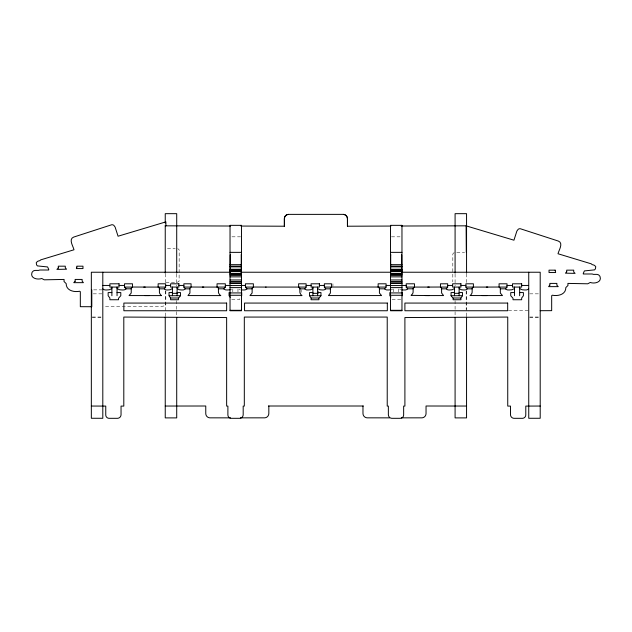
<?xml version="1.0" encoding="UTF-8"?>
<svg xmlns="http://www.w3.org/2000/svg" width="632" height="632" viewBox="0 0 632 632"><rect width="100%" height="100%" fill="white"/><g stroke="black" fill="none" stroke-linecap="round" stroke-linejoin="round"><path stroke-width="0.47" stroke-dasharray="3.16 2.37" d="M165.837 290.925L165.805 305.596L159.935 306.725L103.79 306.725M454.195 252.523L452.82 253.985L452.804 281.888M231.352 289.377L231.841 289.148M392.614 289.148L391.595 289.59M231.944 236.826L240.547 236.826M391.453 236.826L400.056 236.826M167.433 248.368L175.238 248.368M456.762 252.334L464.567 252.334M93.631 289.867L101.886 289.867M93.252 293.841L101.847 293.841M529.695 293.841L539.246 293.841M231.754 299.742L239.449 299.742L239.449 298.249M400.751 299.742L392.093 299.742L392.093 298.249M508.468 310.699L528.21 310.699M92.296 317.019L101.847 317.019M529.695 317.019L539.246 317.019M92.296 317.501L101.847 317.501M529.695 317.501L539.246 317.501M165.853 282.243L177.284 282.22L178.769 281.548A3.429 3.429 0 0 0 179.109 281.019L179.18 250.011L177.805 248.55M400.728 289.59L399.701 289.148M239.947 289.59L238.928 289.148M466.163 291.202L466.179 301.369M466.179 302.278L466.195 309.562M466.558 273.814L466.558 283.207M466.558 290.823L466.558 316.442M455.087 274.067L455.087 285.901M455.087 300.65L455.087 316.427M398.737 288.998L398.737 291.881M393.578 288.998L393.578 291.881M332.93 283.8L332.93 286.264M318.647 290.918L318.647 295.721M301.156 289.812L301.14 292.024A4.661 4.661 0 0 0 301.132 292.308M237.964 288.998L237.964 291.881M232.805 288.998L232.805 291.881M176.715 274.067L176.715 285.901M176.715 300.65L176.715 316.427M165.244 273.814L165.244 283.207M165.244 290.823L165.244 316.442"/><path stroke-width="0.95" d="M165.884 225.806L165.884 221.879L118.058 236.226L115.127 227.101L113.831 225.347A3.026 3.026 0 0 0 111.722 224.747L73.715 237.071C68.161 239.078 73.375 246.583 73.984 249.782L40.653 259.886L39.887 260.645A3.452 3.452 0 0 1 38.994 260.834L37.446 261.403L36.237 262.754L36.632 264.958L37.43 265.906L47.605 266.949L48.719 269.382L48.711 270.014L39.871 270.014C37.881 271.278 33.844 268.971 32.082 272.289C29.672 278.238 37.414 280.095 41.744 278.499L44.256 279.818L64.093 279.431L64.029 281.517L66.163 283.594C66.06 290.594 74.078 292.426 79.624 291.249L80.327 291.684L80.327 306.686L91.798 306.725L91.798 289.867M390.702 255.123L390.679 273.174M528.613 288.848L528.636 288.808A6.47 6.47 0 0 1 528.305 289.266L526.748 289.898A55.379 55.379 0 0 1 524.955 289.985L522.158 289.764L519.654 288.548M158.134 287.078L158.134 283.8L165.647 283.8L165.647 287.078L164.288 288.832A6.494 6.494 0 0 0 164.557 289.235L165.924 289.898A45.749 45.749 0 0 0 167.551 289.985L170.119 289.78L172.418 288.548M298.612 287.078L298.612 283.8L306.125 283.8L306.125 287.078L304.766 288.832A6.494 6.494 0 0 0 305.027 289.235L306.402 289.898A45.749 45.749 0 0 0 308.021 289.985L310.589 289.78L312.895 288.548M440.457 287.031L440.457 283.8L447.677 283.8L447.677 287.078L446.318 288.832A6.494 6.494 0 0 0 446.579 289.235L447.954 289.898A45.749 45.749 0 0 0 449.573 289.985L452.149 289.78L454.448 288.548M177.094 292.569L180.491 292.569L180.491 295.721L178.437 298.249L178.437 299.742L170.593 299.742L170.593 298.004L169.02 295.721L169.02 292.569L172.418 292.569M317.564 292.569L320.961 292.569L320.961 295.721L318.915 298.249L318.915 299.742L311.07 299.742L311.07 298.004L309.498 295.721L309.498 292.569L312.895 292.569M217.045 287.078L217.045 283.8L225.332 283.8L225.332 287.078L223.831 288.832A6.462 6.462 0 0 0 224.123 289.235L225.64 289.898A55.663 55.663 0 0 0 227.425 289.985L230.261 289.78M378.141 287.031L378.141 283.8L386.105 283.8L386.105 287.078L384.612 288.832A6.462 6.462 0 0 0 384.904 289.235L386.413 289.898A55.663 55.663 0 0 0 388.206 289.985L391.042 289.78M507.022 287.078L499.114 287.078L499.051 283.8L507.022 283.8L507.022 287.078L505.521 288.832A6.462 6.462 0 0 0 505.813 289.235L507.33 289.898A55.663 55.663 0 0 0 509.116 289.985L511.952 289.78L514.495 288.548M111.888 288.548L109.383 289.764L106.587 289.985A55.379 55.379 0 0 1 104.794 289.898L103.237 289.266A6.47 6.47 0 0 1 102.929 288.848L102.929 288.848M473.25 287.078L472.633 287.615A4.464 4.464 0 0 0 472.183 288.208L472.128 292.237A4.938 4.938 0 0 1 471.82 293.422L470.959 294.757A5.514 5.514 0 0 1 470.406 295.255L469.995 295.539L486.743 295.579M414.323 287.078L413.652 287.615A4.519 4.519 0 0 0 413.154 288.208L413.091 292.237A4.558 4.558 0 0 1 412.751 293.422L411.803 294.757A5.72 5.72 0 0 1 411.029 295.365L429.215 295.579M446.216 288.808L444.004 288.84A100.709 100.709 0 0 1 441.626 288.808M164.186 288.808L161.816 288.84A103.45 103.45 0 0 1 159.382 288.808M304.663 288.808L302.286 288.84A103.45 103.45 0 0 1 299.86 288.808M384.493 288.808L379.437 288.808M505.41 288.808L500.347 288.808M223.633 288.808L218.419 288.808M131.195 288.808L126.131 288.808M252.105 288.808L247.049 288.808M413.123 288.808L407.822 288.808M284.329 226.217L284.329 218.751A4.377 4.377 0 0 1 288.358 214.382L343.445 214.374A4.377 4.377 0 0 1 347.474 218.751L347.474 226.217M390.916 226.058L347.403 226.217L347.403 218.672A4.29 4.29 0 0 0 343.445 214.382M401.241 226.019L466.558 225.829M427.801 287.078L440.33 287.031L441.002 287.576A8.255 8.255 0 0 1 441.586 288.208L441.61 292.024A4.661 4.661 0 0 0 441.673 293.13L443.569 295.563L425.233 295.579M486.34 287.078L498.909 287.031L499.659 287.576A8.619 8.619 0 0 1 500.299 288.208L500.331 292.024A4.234 4.234 0 0 0 500.394 293.13L502.495 295.563L482.256 295.579M540.202 310.699L551.673 310.66L551.673 295.65L552.376 295.215C557.922 296.392 565.94 294.559 565.837 287.568L567.971 285.49L567.907 283.405L587.744 283.792L590.256 282.472C594.586 284.06 602.328 282.212 599.918 276.255C598.156 272.937 594.12 275.252 592.129 273.988L583.289 273.988L583.281 273.356L584.395 270.915L594.57 269.872L595.368 268.924L595.763 266.728L594.554 265.377L593.006 264.8A3.452 3.452 0 0 1 592.113 264.618L591.347 263.86L558.017 253.756C558.625 250.556 563.839 243.051 558.285 241.045L520.278 228.721A3.026 3.026 0 0 0 518.169 229.313L516.873 231.075L513.942 240.2L466.116 225.853L466.305 252.334M165.244 225.829L230.562 226.019M230.032 252.358L241.503 252.358M390.497 252.358L401.968 252.358M230.032 264.666L241.503 264.666M390.497 264.666L401.968 264.666M230.032 266.167L241.503 266.167M390.497 266.167L401.968 266.167M230.032 266.862L241.503 266.862M390.497 266.862L401.968 266.862M230.032 269.256L241.503 269.256M390.497 269.256L401.968 269.256M230.032 270.054L241.503 270.054M390.497 270.054L401.968 270.054M230.032 270.938L241.503 270.938M390.497 270.938L401.968 270.938M230.032 271.562L241.503 271.562M390.497 271.562L401.968 271.562M230.032 272.234L91.34 272.234L91.34 418.266L102.803 418.281L102.803 272.234M241.045 272.234L390.497 272.234M401.51 272.234L540.202 272.234L540.202 418.266L528.739 418.281L528.739 272.234M230.032 273.387L241.503 273.387M390.497 273.387L401.968 273.387M230.032 274.051L241.503 274.051M390.497 274.051L401.968 274.051M230.032 274.359L241.503 274.359M390.497 274.359L401.968 274.359M230.032 275.402L241.503 275.402M390.497 275.402L401.968 275.402M230.032 276.856L241.503 276.856M390.497 276.856L401.968 276.856M230.032 279.968L241.503 279.968M390.497 279.968L401.968 279.968M230.032 281.524L241.503 281.524M390.497 281.524L401.968 281.524M230.032 282.82L241.503 282.82M390.497 282.82L401.968 282.82M230.032 283.452L241.503 283.452M390.497 283.452L401.968 283.452M102.905 285.443L109.873 285.443M119.061 285.443L124.52 285.443M165.647 285.443L170.593 285.443M178.919 285.443L183.865 285.443M225.332 285.443L230.791 285.443M240.887 285.443L245.437 285.443M306.125 285.443L311.07 285.443M319.389 285.443L324.342 285.443M386.105 285.443L390.655 285.443M401.66 285.443L406.21 285.443M447.677 285.443L452.623 285.443M460.949 285.443L465.895 285.443M507.022 285.443L512.481 285.443M521.669 285.443L528.636 285.443M230.032 285.561L241.503 285.561M390.497 285.561L401.968 285.561M132.491 287.031L132.491 283.8L124.52 283.8L124.52 287.078L132.428 287.078M143.78 287.078L165.647 287.078M183.865 287.078L191.038 287.078L191.085 283.8L183.865 283.8L183.865 287.078L185.231 288.8A6.494 6.494 0 0 1 184.963 289.235L183.588 289.898A45.749 45.749 0 0 1 181.969 289.985L179.393 289.78L177.094 288.548M202.327 287.078L225.332 287.078M245.437 287.078L253.345 287.078L253.4 283.8L245.437 283.8L245.437 287.078L246.938 288.8A6.462 6.462 0 0 1 246.638 289.235L245.129 289.898A55.663 55.663 0 0 1 243.336 289.985L241.053 289.914M265.606 287.07L306.125 287.078M331.563 287.031L331.563 283.8L324.342 283.8L324.342 287.078L331.508 287.078M378.197 287.078L386.105 287.078M414.497 287.078L414.497 283.8L406.21 283.8L406.21 287.078L429.215 287.078M440.504 287.078L447.677 287.078M473.408 287.078L473.408 283.8L465.895 283.8L465.895 287.078L487.762 287.078M230.032 287.615L241.503 287.615M390.497 287.615L401.968 287.615M111.888 292.569L108.143 292.569L108.143 295.721L109.873 298.004L109.873 299.742L118.532 299.742L118.532 298.249L120.799 295.721L120.799 292.569L117.046 292.569M454.448 292.569L451.051 292.569L451.051 295.721L453.104 298.249L453.104 299.742L460.949 299.742L460.949 298.004L462.521 295.721L462.521 292.569L459.124 292.569M514.495 292.569L510.743 292.569L510.743 295.721L513.01 298.249L513.01 299.742L521.669 299.742L521.669 298.004L523.399 295.721L523.399 292.569L519.654 292.569M230.032 292.932L241.503 292.932M390.497 292.932L401.968 292.932M172.749 293.327L177.094 293.327M313.219 293.327L317.564 293.327M454.448 293.327L458.793 293.327M230.032 295.27L241.503 295.27M390.497 295.27L401.968 295.27M169.218 295.721L180.491 295.721M309.688 295.721L320.961 295.721M451.051 295.721L462.324 295.721M170.924 297.996L178.303 297.996M311.394 297.996L318.773 297.996M453.239 297.996L460.617 297.996M230.032 310.312L241.503 310.312M390.497 310.312L401.968 310.312M91.34 406.044L105.757 406.092L105.757 414.932A3.373 3.373 0 0 0 108.862 418.313L117.702 418.313A3.634 3.634 0 0 0 121.044 414.679L121.044 406.092L123.801 406.092L123.801 317.067L226.643 317.556L226.643 406.092L227.891 406.092L227.891 414.932A3.373 3.373 0 0 0 231.004 418.313L239.836 418.313A3.634 3.634 0 0 0 243.186 414.679L243.186 406.092L244.315 406.092L244.315 317.067L387.226 317.067L387.226 406.092L388.356 406.092L388.356 414.679A3.634 3.634 0 0 0 391.706 418.313L400.538 418.313A3.373 3.373 0 0 0 403.651 414.932L403.651 406.092L404.899 406.092L404.899 317.556L507.741 317.067L507.741 406.092L510.498 406.092L510.498 414.679A3.634 3.634 0 0 0 513.84 418.313L522.68 418.313A3.373 3.373 0 0 0 525.784 414.932L525.784 406.092L540.202 406.044M165.244 406.044L205.763 406.005L205.763 413.541A4.29 4.29 0 0 0 209.721 417.839L230.451 417.855M268.442 406.005L363.361 406.005M466.558 406.044L426.039 406.005L426.039 413.541A4.29 4.29 0 0 1 422.089 417.839L401.36 417.855M240.413 417.855L264.808 417.839A4.377 4.377 0 0 0 268.829 413.462L268.837 406.005M389.596 417.855L367.002 417.839A4.377 4.377 0 0 1 362.973 413.462L362.973 406.005M149.286 295.579L129.047 295.563L131.14 293.13A4.234 4.234 0 0 0 131.211 292.024L131.243 288.208A8.619 8.619 0 0 1 131.883 287.576L132.633 287.031L145.202 287.078M144.799 295.579L161.571 295.602L161.136 295.255A5.514 5.514 0 0 1 160.583 294.757L159.722 293.422A4.938 4.938 0 0 1 159.414 292.237L159.382 288.255A4.464 4.464 0 0 0 158.909 287.615L158.292 287.078M240.887 226.058L284.408 226.217L284.408 218.672A4.29 4.29 0 0 1 288.358 214.382M266.112 287.078L253.543 287.031L252.8 287.576A8.619 8.619 0 0 0 252.152 288.208L252.121 292.024A4.234 4.234 0 0 1 252.057 293.13L249.964 295.563L302.041 295.602L301.606 295.255A5.514 5.514 0 0 1 301.053 294.757L300.2 293.422A4.938 4.938 0 0 1 299.892 292.237L299.829 288.208A4.464 4.464 0 0 0 299.378 287.615L298.77 287.078M203.741 287.078L191.212 287.031L190.54 287.576A8.255 8.255 0 0 0 189.956 288.208L189.932 292.024A4.661 4.661 0 0 1 189.869 293.13L187.973 295.563L220.829 295.602L220.513 295.365A5.72 5.72 0 0 1 219.738 294.749L218.791 293.422A4.558 4.558 0 0 1 218.451 292.237L218.388 288.208A4.519 4.519 0 0 0 217.89 287.615L217.218 287.078M467.427 288.808L469.726 288.84A103.45 103.45 0 0 0 472.159 288.808M185.397 288.808L187.538 288.84A100.709 100.709 0 0 0 189.916 288.808M325.796 288.808L328.016 288.84A100.709 100.709 0 0 0 330.386 288.808M401.834 289.914L404.117 289.985A55.663 55.663 0 0 0 405.902 289.898L407.419 289.235A6.462 6.462 0 0 0 407.711 288.832L406.21 287.078M117.046 288.548L119.59 289.78L122.426 289.985A55.663 55.663 0 0 0 124.212 289.898L125.729 289.235A6.462 6.462 0 0 0 126.021 288.832L124.52 287.078M459.124 288.548L461.423 289.78L463.991 289.985A45.749 45.749 0 0 0 465.618 289.898L466.985 289.235A6.494 6.494 0 0 0 467.246 288.832L465.895 287.078M317.564 288.548L319.871 289.78L322.438 289.985A45.749 45.749 0 0 0 324.058 289.898L325.433 289.235A6.494 6.494 0 0 0 325.693 288.832L324.342 287.078M390.963 296.985L389.833 295.721L389.833 292.569M230.214 297.238L229.053 295.721L229.053 292.569M519.654 287.078L519.654 295.721M514.495 287.078L514.495 295.721M466.558 273.119L466.558 213.671L455.087 213.671L455.087 273.095M466.558 317.019L466.558 417.894L455.087 417.894L455.087 317.39M459.124 287.078L459.124 295.721M454.448 287.078L454.448 295.721M402.489 292.569L402.489 295.721M401.723 272.795L401.707 255.186A2.52 2.52 0 0 0 401.597 254.704M317.564 287.078L317.564 295.721M312.895 287.078L312.895 295.721M241.708 292.569L241.708 295.721M241.258 273.174L241.227 255.123A2.52 2.52 0 0 0 241.108 254.649M230.214 272.795L230.23 255.186A2.52 2.52 0 0 1 230.34 254.704M177.094 287.078L177.094 295.721M176.715 273.095L176.715 213.671L165.244 213.671L165.244 223.025M176.715 317.39L176.715 417.894L165.244 417.894L165.244 317.019M172.418 287.078L172.418 295.721M165.244 225.521L165.244 273.119M117.046 287.078L117.046 295.721M111.888 287.078L111.888 295.721M390.702 255.123A2.52 2.52 0 0 1 390.829 254.649M330.386 288.255L330.402 292.024A4.661 4.661 0 0 1 330.339 293.13L328.442 295.563L381.578 295.563L379.484 293.13A4.234 4.234 0 0 1 379.421 292.024L379.429 288.255A8.619 8.619 0 0 0 378.742 287.576L377.999 287.031L331.689 287.031L331.01 287.576A8.255 8.255 0 0 0 330.433 288.208L330.425 288.208M76.851 267.139L76.354 268.576L82.974 268.576L82.974 266.183L76.851 266.183L76.851 267.139M549.856 285.127L548.584 286.636L558.254 286.636L556.871 285.253L556.871 283.405L549.856 283.405L549.856 285.127M58.286 268.031L56.904 269.414L66.581 269.177L65.301 267.905L65.301 266.183L58.286 266.183L58.286 268.031M75.129 281.28L73.746 282.662L83.416 282.662L82.144 281.153L82.144 279.431L75.129 279.431L75.129 281.28M566.699 271.878L565.419 273.15L575.096 273.387L573.714 272.005L573.714 270.156L566.699 270.156L566.699 271.878M241.503 225.347L230.032 225.347L230.032 310.747L241.503 310.747L241.503 225.347M401.968 225.347L390.497 225.347L390.497 310.747L401.968 310.747L401.968 225.347M555.149 270.156L549.026 270.156L549.026 272.542L555.647 272.542L555.149 270.156M119.061 283.8L109.873 283.8L109.873 287.078L119.061 287.078L119.061 283.8M178.919 283.8L170.593 283.8L170.593 287.078L178.919 287.078L178.919 283.8M319.389 283.8L311.07 283.8L311.07 287.078L319.389 287.078L319.389 283.8M460.949 283.8L452.623 283.8L452.623 287.078L460.949 287.078L460.949 283.8M521.669 283.8L512.481 283.8L512.481 287.078L521.669 287.078L521.669 283.8M226.643 303.068L123.864 303.068L123.864 310.747L226.643 310.747L226.643 303.068M387.329 303.068L244.545 303.068L244.545 310.747L387.329 310.747L387.329 303.068M507.678 303.068L404.899 303.068L404.899 310.747L507.678 310.747L507.678 303.068"/></g></svg>
